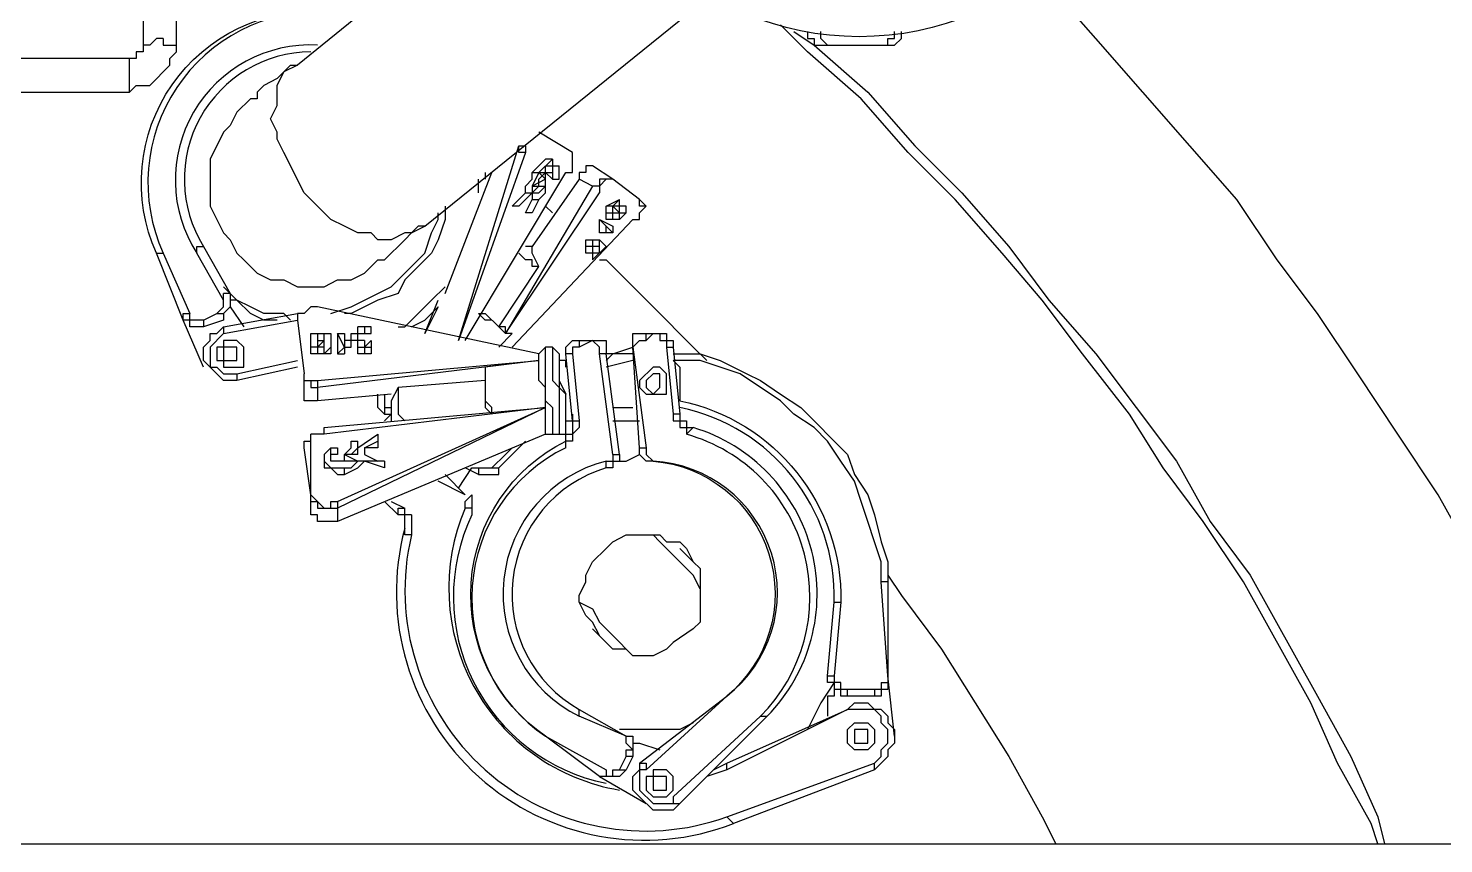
# Model space of a CAD drawing. Header units: millimetres. Extents: x -62354 to 129108, y -71259 to 35407.
# Drawn here: x 14975.5 to 15236, y -4990.8 to -4840.8 of the extents above; entities that cross this region are included whole.
import ezdxf

# ---------------------------------------------------------------- set-up
doc = ezdxf.new("R2010")
doc.units = ezdxf.units.MM
doc.header["$MEASUREMENT"] = 0
doc.layers.add('1st FL Layout xrf$0$CR-Machine', color=7, linetype='Continuous', transparency=0.5)

# ---------------------------------------------------------------- blocks, each defined once
blk = doc.blocks.new('1st FL Layout xrf$0$M6')
for p, q in [((-9200.552723106119, 1892.95036594781), (-9200.537904965175, 1892.95036594781)), ((-9200.604586599422, 1892.924434201158), (-9200.604586599422, 1892.921964511001)), ((-9200.592238148636, 1892.925669046237), (-9200.592238148636, 1892.92319935608)), ((-9200.587298768321, 1892.920729665922), (-9200.591003303558, 1892.920729665922)), ((-9200.629283500995, 1892.91332059545), (-9200.62557896576, 1892.917025130686)), ((-9200.592238148636, 1892.91332059545), (-9200.594707838793, 1892.91332059545)), ((-9200.589768458478, 1892.915790285608), (-9200.592238148636, 1892.915790285608)), ((-9200.636692571468, 1892.893563074192), (-9200.636692571468, 1892.898502454507)), ((-9200.645336487018, 1892.893563074192), (-9200.645336487018, 1892.897267609428)), ((-9200.64410164194, 1892.897267609428), (-9200.64410164194, 1892.893563074192)), ((-9200.641631951783, 1892.897267609428), (-9200.641631951783, 1892.893563074192)), ((-9200.63545772639, 1892.896032764349), (-9200.639162261625, 1892.896032764349)), ((-9200.63545772639, 1892.896032764349), (-9200.63545772639, 1892.893563074192)), ((-9200.586063923243, 1892.897267609428), (-9200.579889697849, 1892.897267609428)), ((-9200.602116909266, 1892.878744933248), (-9200.602116909266, 1892.894797919271)), ((-9200.599647219107, 1892.893563074192), (-9200.599647219107, 1892.878744933248)), ((-9200.579889697849, 1892.88615400372), (-9200.579889697849, 1892.889858538956)), ((-9200.64410164194, 1892.888623693877), (-9200.64410164194, 1892.884919158641)), ((-9200.598412374029, 1892.876275243091), (-9200.598412374029, 1892.88615400372)), ((-9200.602116909266, 1892.878744933248), (-9200.59717752895, 1892.878744933248)), ((-9200.626813810839, 1892.863926792304), (-9200.629283500995, 1892.863926792304)), ((-9200.628048655917, 1892.860222257068), (-9200.628048655917, 1892.865161637383)), ((-9200.539139810253, 1892.855282876753), (-9200.539139810253, 1892.831820820259)), ((-9200.540374655333, 1892.833055665337), (-9200.540374655333, 1892.83058597518)), ((-9200.539139810253, 1892.831820820259), (-9200.549018570882, 1892.831820820259)), ((-9200.540374655333, 1892.828116285023), (-9200.546548880726, 1892.828116285023)), ((-9200.582359388007, 1892.810828453921), (-9200.577420007692, 1892.810828453921))]:
    blk.add_line(p, q)
for points in [[(-9200.335390372275, 1892.803419383449, 0.1460325802959344), (-9200.520617134074, 1893.059032314733), (-9200.524321669309, 1893.059032314733), (-9200.525556514389, 1893.057797469654), (-9200.534200429938, 1893.057797469654), (-9200.534200429938, 1893.060267159811)], [(-9200.673737923828, 1892.912085750372, -0.5654744539109027), (-9200.642866796861, 1892.956540173204, 0.5547033552983066), (-9200.67250307875, 1892.912085750372)], [(-9200.539139810253, 1892.851578341517), (-9200.540374655333, 1892.851578341517), (-9200.540374655333, 1892.855282876753), (-9200.544079190568, 1892.866396482461), (-9200.545314035648, 1892.870101017697), (-9200.547783725804, 1892.873805552933), (-9200.550253415962, 1892.877510088169), (-9200.552723106119, 1892.879979778327), (-9200.556427641355, 1892.882449468484), (-9200.558897331512, 1892.884919158641), (-9200.566306401985, 1892.889858538956), (-9200.57001093722, 1892.891093384035), (-9200.573715472456, 1892.892328229113), (-9200.57865485277, 1892.892328229113), (-9200.577420007692, 1892.891093384035), (-9200.577420007692, 1892.884919158641, -0.3607960737055919), (-9200.547783725804, 1892.847873806281)], [(-9200.598412374029, 1892.876275243091, 0.5787143825066492), (-9200.602116909266, 1892.823176904708, -0.5728860270260936), (-9200.598412374029, 1892.877510088169)]]:
    blk.add_lwpolyline(points, format="xyb")
for points in [[(-9200.608291134658, 1892.97876738462), (-9200.647806177176, 1892.946661412574), (-9200.650275867332, 1892.945426567496), (-9200.651510712412, 1892.944191722417), (-9200.653980402569, 1892.942956877338), (-9200.655215247647, 1892.94172203226), (-9200.655215247647, 1892.940487187181), (-9200.656450092727, 1892.940487187181)], [(-9200.676207613986, 1892.963949243676), (-9200.676207613986, 1892.949131102732), (-9200.677442459064, 1892.949131102732), (-9200.677442459064, 1892.947896257653), (-9200.715722656503, 1892.947896257653), (-9200.715722656503, 1892.946661412574), (-9200.716957501581, 1892.945426567496), (-9200.716957501581, 1892.94172203226), (-9200.678677304142, 1892.94172203226), (-9200.677442459064, 1892.942956877338), (-9200.674972768906, 1892.942956877338), (-9200.671268233671, 1892.946661412574), (-9200.671268233671, 1892.947896257653), (-9200.670033388591, 1892.949131102732), (-9200.670033388591, 1892.962714398597)], [(-9200.407011386837, 1892.803419383449), (-9200.409481076993, 1892.809593608843), (-9200.414420457308, 1892.820707214551), (-9200.419359837622, 1892.833055665337), (-9200.425534063017, 1892.844169271045), (-9200.43170828841, 1892.856517721832), (-9200.437882513803, 1892.86763132754), (-9200.445291584276, 1892.878744933248), (-9200.452700654747, 1892.889858538956), (-9200.46010972522, 1892.900972144664), (-9200.467518795691, 1892.910850905293), (-9200.474927866162, 1892.921964511001), (-9200.500859612815, 1892.951600792889), (-9200.509503528365, 1892.961479553518), (-9200.511973218523, 1892.962714398597)], [(-9200.626813810839, 1892.915790285608), (-9200.62434412068, 1892.917025130686), (-9200.572480627377, 1892.959009863361)], [(-9200.44899611951, 1892.803419383449), (-9200.45023096459, 1892.807123918685), (-9200.456405189983, 1892.818237524393), (-9200.461344570298, 1892.829351130101), (-9200.473693021084, 1892.851578341517), (-9200.481102091557, 1892.862691947225), (-9200.488511162028, 1892.872570707854), (-9200.49468538742, 1892.882449468484), (-9200.503329302972, 1892.893563074192), (-9200.510738373445, 1892.903441834821), (-9200.518147443916, 1892.912085750372), (-9200.526791359467, 1892.921964511001), (-9200.535435275018, 1892.930608426552), (-9200.544079190568, 1892.940487187181), (-9200.553957951197, 1892.949131102732), (-9200.558897331512, 1892.954070483047)], [(-9200.556427641355, 1892.952835637968), (-9200.552723106119, 1892.95036594781), (-9200.54284434549, 1892.94172203226), (-9200.534200429938, 1892.93184327163), (-9200.525556514389, 1892.92319935608), (-9200.516912598838, 1892.91332059545), (-9200.509503528365, 1892.903441834821), (-9200.500859612815, 1892.893563074192), (-9200.486041471871, 1892.873805552933), (-9200.479867246477, 1892.862691947225), (-9200.472458176006, 1892.852813186596), (-9200.46010972522, 1892.83058597518), (-9200.453935499825, 1892.819472369472), (-9200.44899611951, 1892.808358763764), (-9200.447761274432, 1892.803419383449)], [(-9200.553957951197, 1892.952835637968), (-9200.553957951197, 1892.951600792889), (-9200.552723106119, 1892.951600792889), (-9200.552723106119, 1892.95036594781)], [(-9200.550253415962, 1892.95036594781), (-9200.55148826104, 1892.951600792889), (-9200.55148826104, 1892.952835637968)], [(-9200.539139810253, 1892.95036594781), (-9200.539139810253, 1892.951600792889), (-9200.537904965175, 1892.951600792889), (-9200.537904965175, 1892.952835637968)], [(-9200.537904965175, 1892.95036594781), (-9200.536670120096, 1892.951600792889), (-9200.536670120096, 1892.952835637968)], [(-9200.674972768906, 1892.95036594781), (-9200.676207613986, 1892.95036594781)], [(-9200.674972768906, 1892.95036594781), (-9200.673737923828, 1892.951600792889)], [(-9200.67250307875, 1892.951600792889), (-9200.673737923828, 1892.951600792889)], [(-9200.67250307875, 1892.951600792889), (-9200.67250307875, 1892.95036594781), (-9200.670033388591, 1892.95036594781)], [(-9200.678677304142, 1892.94172203226), (-9200.678677304142, 1892.947896257653)], [(-9200.626813810839, 1892.915790285608), (-9200.628048655917, 1892.915790285608), (-9200.630518346075, 1892.914555440529), (-9200.632988036232, 1892.914555440529), (-9200.63422288131, 1892.915790285608), (-9200.636692571468, 1892.915790285608), (-9200.639162261625, 1892.917025130686), (-9200.641631951783, 1892.918259975765), (-9200.645336487018, 1892.921964511001), (-9200.646571332098, 1892.92319935608), (-9200.650275867332, 1892.930608426552), (-9200.651510712412, 1892.933078116709), (-9200.651510712412, 1892.934312961788), (-9200.65274555749, 1892.936782651945), (-9200.651510712412, 1892.939252342102), (-9200.651510712412, 1892.942956877338), (-9200.650275867332, 1892.945426567496), (-9200.649041022254, 1892.946661412574), (-9200.647806177176, 1892.946661412574)], [(-9200.656450092727, 1892.940487187181), (-9200.658919782883, 1892.938017497024), (-9200.660154627962, 1892.935547806866), (-9200.661389473042, 1892.934312961788), (-9200.663859163198, 1892.929373581473), (-9200.663859163198, 1892.920729665922), (-9200.661389473042, 1892.915790285608), (-9200.660154627962, 1892.914555440529), (-9200.658919782883, 1892.912085750372), (-9200.657684937805, 1892.910850905293), (-9200.655215247647, 1892.908381215136), (-9200.65274555749, 1892.907146370057), (-9200.650275867332, 1892.907146370057), (-9200.647806177176, 1892.905911524979), (-9200.642866796861, 1892.905911524979), (-9200.640397106705, 1892.907146370057), (-9200.637927416547, 1892.907146370057), (-9200.63545772639, 1892.908381215136), (-9200.632988036232, 1892.910850905293), (-9200.631753191154, 1892.910850905293), (-9200.630518346075, 1892.912085750372), (-9200.629283500995, 1892.91332059545)], [(-9200.61693505021, 1892.896032764349), (-9200.598412374029, 1892.926903891316), (-9200.59717752895, 1892.926903891316), (-9200.59717752895, 1892.930608426552), (-9200.603351754344, 1892.934312961788)], [(-9200.605821444502, 1892.930608426552), (-9200.618169895288, 1892.896032764349), (-9200.60705628958, 1892.93184327163)], [(-9200.600882064187, 1892.929373581473), (-9200.602116909266, 1892.929373581473), (-9200.604586599422, 1892.926903891316), (-9200.600882064187, 1892.926903891316)], [(-9200.600882064187, 1892.929373581473), (-9200.603351754344, 1892.926903891316), (-9200.604586599422, 1892.924434201158)], [(-9200.600882064187, 1892.929373581473), (-9200.600882064187, 1892.925669046237), (-9200.599647219107, 1892.925669046237), (-9200.599647219107, 1892.928138736394)], [(-9200.620639585446, 1892.9046766799), (-9200.611995669895, 1892.926903891316)], [(-9200.613230514973, 1892.926903891316), (-9200.613230514973, 1892.925669046237)], [(-9200.605821444502, 1892.92319935608), (-9200.605821444502, 1892.924434201158), (-9200.604586599422, 1892.925669046237), (-9200.604586599422, 1892.926903891316)], [(-9200.602116909266, 1892.925669046237), (-9200.603351754344, 1892.926903891316)], [(-9200.603351754344, 1892.924434201158), (-9200.603351754344, 1892.925669046237), (-9200.602116909266, 1892.926903891316)], [(-9200.602116909266, 1892.928138736394), (-9200.599647219107, 1892.928138736394)], [(-9200.602116909266, 1892.92319935608), (-9200.602116909266, 1892.928138736394)], [(-9200.600882064187, 1892.925669046237), (-9200.602116909266, 1892.926903891316)], [(-9200.589768458478, 1892.925669046237), (-9200.593472993714, 1892.928138736394), (-9200.594707838793, 1892.928138736394), (-9200.594707838793, 1892.926903891316), (-9200.595942683873, 1892.926903891316), (-9200.595942683873, 1892.925669046237)], [(-9200.614465360051, 1892.92319935608), (-9200.614465360051, 1892.925669046237)], [(-9200.593472993714, 1892.924434201158), (-9200.609525979737, 1892.897267609428), (-9200.592238148636, 1892.92319935608)], [(-9200.608291134658, 1892.894797919271), (-9200.586063923243, 1892.918259975765), (-9200.584829078163, 1892.918259975765), (-9200.584829078163, 1892.919494820844), (-9200.583594233085, 1892.920729665922), (-9200.584829078163, 1892.920729665922), (-9200.584829078163, 1892.921964511001), (-9200.589768458478, 1892.925669046237), (-9200.592238148636, 1892.925669046237)], [(-9200.592238148636, 1892.924434201158), (-9200.593472993714, 1892.924434201158), (-9200.595942683873, 1892.925669046237), (-9200.604586599422, 1892.91332059545)], [(-9200.602116909266, 1892.925669046237), (-9200.604586599422, 1892.924434201158), (-9200.602116909266, 1892.924434201158)], [(-9200.603351754344, 1892.924434201158), (-9200.604586599422, 1892.92319935608)], [(-9200.603351754344, 1892.92319935608), (-9200.602116909266, 1892.924434201158)], [(-9200.591003303558, 1892.925669046237), (-9200.592238148636, 1892.924434201158)], [(-9200.604586599422, 1892.92319935608), (-9200.60705628958, 1892.920729665922), (-9200.608291134658, 1892.920729665922), (-9200.605821444502, 1892.92319935608), (-9200.603351754344, 1892.92319935608)], [(-9200.603351754344, 1892.921964511001), (-9200.604586599422, 1892.919494820844), (-9200.605821444502, 1892.919494820844), (-9200.604586599422, 1892.921964511001), (-9200.603351754344, 1892.921964511001), (-9200.602116909266, 1892.92319935608)], [(-9200.587298768321, 1892.919494820844), (-9200.5885336134, 1892.918259975765), (-9200.591003303558, 1892.918259975765), (-9200.591003303558, 1892.920729665922), (-9200.5885336134, 1892.921964511001), (-9200.589768458478, 1892.920729665922), (-9200.5885336134, 1892.919494820844)], [(-9200.5885336134, 1892.918259975765), (-9200.5885336134, 1892.921964511001)], [(-9200.583594233085, 1892.920729665922), (-9200.584829078163, 1892.921964511001)], [(-9200.641631951783, 1892.900972144664), (-9200.637927416547, 1892.902206989743), (-9200.63545772639, 1892.903441834821), (-9200.632988036232, 1892.9046766799), (-9200.630518346075, 1892.905911524979), (-9200.628048655917, 1892.908381215136), (-9200.626813810839, 1892.909616060215), (-9200.62434412068, 1892.912085750372), (-9200.623109275602, 1892.915790285608), (-9200.621874430524, 1892.918259975765), (-9200.621874430524, 1892.919494820844)], [(-9200.620639585446, 1892.920729665922), (-9200.620639585446, 1892.918259975765), (-9200.621874430524, 1892.914555440529), (-9200.623109275602, 1892.912085750372), (-9200.62557896576, 1892.909616060215), (-9200.628048655917, 1892.907146370057), (-9200.629283500995, 1892.9046766799), (-9200.632988036232, 1892.903441834821), (-9200.63545772639, 1892.902206989743), (-9200.637927416547, 1892.900972144664), (-9200.639162261625, 1892.900972144664)], [(-9200.602116909266, 1892.920729665922), (-9200.600882064187, 1892.919494820844)], [(-9200.591003303558, 1892.919494820844), (-9200.587298768321, 1892.919494820844)], [(-9200.589768458478, 1892.918259975765), (-9200.589768458478, 1892.920729665922)], [(-9200.587298768321, 1892.919494820844), (-9200.587298768321, 1892.920729665922)], [(-9200.62434412068, 1892.917025130686), (-9200.62557896576, 1892.917025130686)], [(-9200.592238148636, 1892.915790285608), (-9200.592238148636, 1892.918259975765)], [(-9200.592238148636, 1892.918259975765), (-9200.589768458478, 1892.915790285608), (-9200.591003303558, 1892.917025130686)], [(-9200.592238148636, 1892.918259975765), (-9200.589768458478, 1892.917025130686), (-9200.589768458478, 1892.915790285608)], [(-9200.591003303558, 1892.915790285608), (-9200.591003303558, 1892.917025130686)], [(-9200.661389473042, 1892.903441834821), (-9200.666328853356, 1892.912085750372), (-9200.666328853356, 1892.91332059545), (-9200.665094008276, 1892.91332059545), (-9200.660154627962, 1892.9046766799), (-9200.661389473042, 1892.9046766799)], [(-9200.610760824817, 1892.898502454507), (-9200.603351754344, 1892.909616060215), (-9200.604586599422, 1892.912085750372), (-9200.604586599422, 1892.91332059545), (-9200.605821444502, 1892.91332059545)], [(-9200.592238148636, 1892.912085750372), (-9200.594707838793, 1892.912085750372), (-9200.594707838793, 1892.914555440529), (-9200.592238148636, 1892.914555440529)], [(-9200.593472993714, 1892.910850905293), (-9200.591003303558, 1892.91332059545), (-9200.592238148636, 1892.914555440529)], [(-9200.593472993714, 1892.914555440529), (-9200.593472993714, 1892.910850905293)], [(-9200.592238148636, 1892.912085750372), (-9200.592238148636, 1892.914555440529)], [(-9200.665094008276, 1892.891093384035), (-9200.668798543513, 1892.899737299585), (-9200.673737923828, 1892.912085750372), (-9200.67250307875, 1892.912085750372), (-9200.667563698435, 1892.900972144664)], [(-9200.603351754344, 1892.909616060215), (-9200.604586599422, 1892.909616060215), (-9200.604586599422, 1892.910850905293), (-9200.605821444502, 1892.910850905293), (-9200.60705628958, 1892.912085750372)], [(-9200.592238148636, 1892.910850905293), (-9200.591003303558, 1892.910850905293), (-9200.582359388007, 1892.902206989743), (-9200.574950317534, 1892.894797919271), (-9200.572480627377, 1892.892328229113)], [(-9200.649041022254, 1892.899737299585), (-9200.650275867332, 1892.900972144664), (-9200.653980402569, 1892.900972144664), (-9200.656450092727, 1892.902206989743), (-9200.658919782883, 1892.903441834821), (-9200.661389473042, 1892.905911524979)], [(-9200.629283500995, 1892.898502454507), (-9200.628048655917, 1892.898502454507), (-9200.62557896576, 1892.900972144664), (-9200.623109275602, 1892.903441834821), (-9200.620639585446, 1892.905911524979)], [(-9200.665094008276, 1892.899737299585), (-9200.66262431812, 1892.900972144664), (-9200.661389473042, 1892.902206989743), (-9200.661389473042, 1892.9046766799)], [(-9200.660154627962, 1892.9046766799), (-9200.660154627962, 1892.902206989743), (-9200.661389473042, 1892.900972144664)], [(-9200.651510712412, 1892.899737299585), (-9200.653980402569, 1892.899737299585), (-9200.656450092727, 1892.900972144664), (-9200.658919782883, 1892.903441834821), (-9200.660154627962, 1892.903441834821)], [(-9200.626813810839, 1892.898502454507), (-9200.62434412068, 1892.899737299585), (-9200.621874430524, 1892.902206989743), (-9200.62434412068, 1892.897267609428), (-9200.621874430524, 1892.903441834821)], [(-9200.665094008276, 1892.899737299585), (-9200.668798543513, 1892.899737299585), (-9200.668798543513, 1892.900972144664), (-9200.667563698435, 1892.900972144664)], [(-9200.665094008276, 1892.899737299585), (-9200.665094008276, 1892.898502454507), (-9200.667563698435, 1892.898502454507), (-9200.667563698435, 1892.900972144664)], [(-9200.66262431812, 1892.900972144664), (-9200.661389473042, 1892.900972144664), (-9200.661389473042, 1892.899737299585), (-9200.665094008276, 1892.898502454507)], [(-9200.661389473042, 1892.898502454507), (-9200.647806177176, 1892.900972144664)], [(-9200.660154627962, 1892.902206989743), (-9200.657684937805, 1892.898502454507)], [(-9200.64410164194, 1892.902206989743), (-9200.645336487018, 1892.902206989743), (-9200.646571332098, 1892.900972144664), (-9200.647806177176, 1892.900972144664), (-9200.647806177176, 1892.899737299585)], [(-9200.602116909266, 1892.887388848799), (-9200.603351754344, 1892.888623693877), (-9200.603351754344, 1892.893563074192), (-9200.64410164194, 1892.902206989743)], [(-9200.611995669895, 1892.899737299585), (-9200.613230514973, 1892.899737299585), (-9200.614465360051, 1892.900972144664), (-9200.613230514973, 1892.900972144664), (-9200.610760824817, 1892.898502454507), (-9200.609525979737, 1892.897267609428)], [(-9200.661389473042, 1892.897267609428), (-9200.647806177176, 1892.899737299585), (-9200.646571332098, 1892.889858538956)], [(-9200.63422288131, 1892.897267609428), (-9200.63422288131, 1892.898502454507), (-9200.636692571468, 1892.898502454507)], [(-9200.63545772639, 1892.898502454507), (-9200.63545772639, 1892.897267609428)], [(-9200.610760824817, 1892.894797919271), (-9200.608291134658, 1892.897267609428), (-9200.609525979737, 1892.897267609428), (-9200.609525979737, 1892.898502454507), (-9200.610760824817, 1892.898502454507)], [(-9200.661389473042, 1892.896032764349), (-9200.661389473042, 1892.891093384035), (-9200.657684937805, 1892.891093384035), (-9200.657684937805, 1892.894797919271)], [(-9200.657684937805, 1892.894797919271), (-9200.658919782883, 1892.896032764349), (-9200.661389473042, 1892.896032764349)], [(-9200.645336487018, 1892.897267609428), (-9200.641631951783, 1892.897267609428)], [(-9200.64410164194, 1892.894797919271), (-9200.642866796861, 1892.896032764349)], [(-9200.64410164194, 1892.896032764349), (-9200.642866796861, 1892.896032764349)], [(-9200.642866796861, 1892.893563074192), (-9200.642866796861, 1892.897267609428)], [(-9200.640397106705, 1892.897267609428), (-9200.639162261625, 1892.897267609428), (-9200.639162261625, 1892.893563074192)], [(-9200.639162261625, 1892.894797919271), (-9200.640397106705, 1892.897267609428), (-9200.640397106705, 1892.893563074192)], [(-9200.637927416547, 1892.894797919271), (-9200.637927416547, 1892.897267609428)], [(-9200.637927416547, 1892.897267609428), (-9200.63422288131, 1892.897267609428)], [(-9200.63545772639, 1892.894797919271), (-9200.63422288131, 1892.896032764349), (-9200.63422288131, 1892.893563074192), (-9200.636692571468, 1892.893563074192)], [(-9200.59717752895, 1892.893563074192), (-9200.598412374029, 1892.893563074192), (-9200.598412374029, 1892.894797919271), (-9200.59717752895, 1892.896032764349), (-9200.591003303558, 1892.896032764349)], [(-9200.593472993714, 1892.896032764349), (-9200.595942683873, 1892.894797919271), (-9200.59717752895, 1892.894797919271), (-9200.59717752895, 1892.893563074192), (-9200.595942683873, 1892.881214623405), (-9200.595942683873, 1892.879979778327), (-9200.59717752895, 1892.878744933248)], [(-9200.595942683873, 1892.896032764349), (-9200.595942683873, 1892.894797919271)], [(-9200.586063923243, 1892.893563074192), (-9200.592238148636, 1892.893563074192), (-9200.592238148636, 1892.894797919271), (-9200.593472993714, 1892.896032764349)], [(-9200.591003303558, 1892.896032764349), (-9200.591003303558, 1892.893563074192)], [(-9200.589768458478, 1892.893563074192), (-9200.586063923243, 1892.894797919271), (-9200.584829078163, 1892.896032764349), (-9200.583594233085, 1892.896032764349), (-9200.582359388007, 1892.897267609428)], [(-9200.586063923243, 1892.894797919271), (-9200.586063923243, 1892.897267609428)], [(-9200.583594233085, 1892.896032764349), (-9200.583594233085, 1892.897267609428)], [(-9200.581124542929, 1892.897267609428), (-9200.581124542929, 1892.896032764349), (-9200.57865485277, 1892.896032764349)], [(-9200.579889697849, 1892.897267609428), (-9200.579889697849, 1892.894797919271), (-9200.57865485277, 1892.882449468484), (-9200.57865485277, 1892.881214623405), (-9200.576185162614, 1892.881214623405)], [(-9200.57865485277, 1892.896032764349), (-9200.57865485277, 1892.894797919271)], [(-9200.658919782883, 1892.894797919271), (-9200.66262431812, 1892.894797919271), (-9200.66262431812, 1892.892328229113), (-9200.658919782883, 1892.892328229113)], [(-9200.658919782883, 1892.892328229113), (-9200.658919782883, 1892.894797919271)], [(-9200.642866796861, 1892.894797919271), (-9200.645336487018, 1892.894797919271)], [(-9200.641631951783, 1892.893563074192), (-9200.645336487018, 1892.893563074192)], [(-9200.642866796861, 1892.893563074192), (-9200.641631951783, 1892.894797919271)], [(-9200.639162261625, 1892.894797919271), (-9200.640397106705, 1892.893563074192), (-9200.639162261625, 1892.893563074192)], [(-9200.639162261625, 1892.894797919271), (-9200.637927416547, 1892.894797919271)], [(-9200.636692571468, 1892.894797919271), (-9200.63422288131, 1892.894797919271)], [(-9200.599647219107, 1892.893563074192), (-9200.600882064187, 1892.894797919271), (-9200.602116909266, 1892.894797919271), (-9200.603351754344, 1892.893563074192)], [(-9200.600882064187, 1892.894797919271), (-9200.600882064187, 1892.888623693877), (-9200.599647219107, 1892.887388848799)], [(-9200.59717752895, 1892.881214623405), (-9200.598412374029, 1892.893563074192)], [(-9200.589768458478, 1892.875040398012), (-9200.592238148636, 1892.893563074192)], [(-9200.589768458478, 1892.893563074192), (-9200.591003303558, 1892.892328229113)], [(-9200.5885336134, 1892.875040398012), (-9200.591003303558, 1892.893563074192)], [(-9200.584829078163, 1892.876275243091), (-9200.586063923243, 1892.894797919271), (-9200.583594233085, 1892.876275243091), (-9200.583594233085, 1892.875040398012), (-9200.582359388007, 1892.873805552933), (-9200.583594233085, 1892.873805552933), (-9200.584829078163, 1892.875040398012), (-9200.584829078163, 1892.876275243091), (-9200.583594233085, 1892.876275243091)], [(-9200.579889697849, 1892.894797919271), (-9200.57865485277, 1892.894797919271), (-9200.577420007692, 1892.882449468484)], [(-9200.57865485277, 1892.893563074192), (-9200.573715472456, 1892.893563074192), (-9200.57001093722, 1892.892328229113), (-9200.565071556905, 1892.889858538956), (-9200.562601866748, 1892.888623693877), (-9200.558897331512, 1892.88615400372), (-9200.555192796277, 1892.883684313563), (-9200.552723106119, 1892.881214623405), (-9200.549018570882, 1892.877510088169), (-9200.546548880726, 1892.875040398012), (-9200.545314035648, 1892.871335862776), (-9200.54284434549, 1892.86763132754), (-9200.541609500411, 1892.863926792304), (-9200.540374655333, 1892.858987411989), (-9200.539139810253, 1892.855282876753)], [(-9200.658919782883, 1892.889858538956), (-9200.647806177176, 1892.892328229113)], [(-9200.647806177176, 1892.891093384035), (-9200.658919782883, 1892.888623693877)], [(-9200.630518346075, 1892.88615400372), (-9200.64410164194, 1892.884919158641), (-9200.646571332098, 1892.884919158641), (-9200.646571332098, 1892.889858538956)], [(-9200.64410164194, 1892.888623693877), (-9200.603351754344, 1892.892328229113)], [(-9200.603351754344, 1892.892328229113), (-9200.64410164194, 1892.887388848799)], [(-9200.603351754344, 1892.892328229113), (-9200.613230514973, 1892.891093384035), (-9200.613230514973, 1892.883684313563), (-9200.611995669895, 1892.882449468484), (-9200.611995669895, 1892.883684313563), (-9200.613230514973, 1892.884919158641)], [(-9200.598412374029, 1892.891093384035), (-9200.598412374029, 1892.892328229113), (-9200.599647219107, 1892.892328229113)], [(-9200.586063923243, 1892.892328229113), (-9200.591003303558, 1892.891093384035)], [(-9200.579889697849, 1892.889858538956), (-9200.581124542929, 1892.891093384035), (-9200.582359388007, 1892.891093384035), (-9200.584829078163, 1892.888623693877), (-9200.584829078163, 1892.887388848799), (-9200.583594233085, 1892.88615400372), (-9200.579889697849, 1892.88615400372)], [(-9200.581124542929, 1892.889858538956), (-9200.582359388007, 1892.889858538956), (-9200.583594233085, 1892.888623693877), (-9200.583594233085, 1892.887388848799), (-9200.582359388007, 1892.88615400372), (-9200.581124542929, 1892.887388848799), (-9200.581124542929, 1892.889858538956)], [(-9200.646571332098, 1892.888623693877), (-9200.64410164194, 1892.888623693877)], [(-9200.645336487018, 1892.888623693877), (-9200.645336487018, 1892.887388848799), (-9200.64410164194, 1892.887388848799)], [(-9200.613230514973, 1892.888623693877), (-9200.629283500995, 1892.887388848799), (-9200.630518346075, 1892.884919158641), (-9200.630518346075, 1892.881214623405)], [(-9200.629283500995, 1892.887388848799), (-9200.629283500995, 1892.882449468484), (-9200.628048655917, 1892.881214623405)], [(-9200.599647219107, 1892.888623693877), (-9200.598412374029, 1892.88615400372)], [(-9200.598412374029, 1892.88615400372), (-9200.599647219107, 1892.887388848799)], [(-9200.631753191154, 1892.882449468484), (-9200.632988036232, 1892.883684313563), (-9200.632988036232, 1892.88615400372)], [(-9200.631753191154, 1892.88615400372), (-9200.631753191154, 1892.882449468484), (-9200.630518346075, 1892.882449468484), (-9200.631753191154, 1892.881214623405)], [(-9200.602116909266, 1892.884919158641), (-9200.600882064187, 1892.883684313563), (-9200.600882064187, 1892.878744933248)], [(-9200.642866796861, 1892.878744933248), (-9200.642866796861, 1892.879979778327), (-9200.602116909266, 1892.883684313563), (-9200.642866796861, 1892.878744933248), (-9200.645336487018, 1892.878744933248)], [(-9200.641631951783, 1892.865161637383), (-9200.641631951783, 1892.866396482461), (-9200.640397106705, 1892.866396482461), (-9200.602116909266, 1892.883684313563), (-9200.640397106705, 1892.865161637383)], [(-9200.631753191154, 1892.883684313563), (-9200.630518346075, 1892.883684313563)], [(-9200.59717752895, 1892.882449468484), (-9200.59717752895, 1892.877510088169), (-9200.598412374029, 1892.877510088169)], [(-9200.589768458478, 1892.883684313563), (-9200.586063923243, 1892.883684313563)], [(-9200.577420007692, 1892.882449468484), (-9200.57865485277, 1892.882449468484)], [(-9200.577420007692, 1892.882449468484), (-9200.577420007692, 1892.879979778327), (-9200.574950317534, 1892.879979778327)], [(-9200.598412374029, 1892.881214623405), (-9200.595942683873, 1892.881214623405)], [(-9200.589768458478, 1892.881214623405), (-9200.584829078163, 1892.881214623405)], [(-9200.576185162614, 1892.881214623405), (-9200.576185162614, 1892.878744933248), (-9200.574950317534, 1892.879979778327)], [(-9200.645336487018, 1892.86763132754), (-9200.646571332098, 1892.876275243091), (-9200.646571332098, 1892.877510088169), (-9200.645336487018, 1892.877510088169)], [(-9200.640397106705, 1892.866396482461), (-9200.640397106705, 1892.862691947225), (-9200.64410164194, 1892.862691947225), (-9200.64410164194, 1892.863926792304), (-9200.645336487018, 1892.863926792304), (-9200.645336487018, 1892.878744933248)], [(-9200.602116909266, 1892.878744933248), (-9200.640397106705, 1892.862691947225)], [(-9200.639162261625, 1892.873805552933), (-9200.639162261625, 1892.875040398012), (-9200.637927416547, 1892.876275243091), (-9200.637927416547, 1892.877510088169), (-9200.636692571468, 1892.877510088169)], [(-9200.636692571468, 1892.876275243091), (-9200.632988036232, 1892.878744933248)], [(-9200.636692571468, 1892.875040398012), (-9200.636692571468, 1892.877510088169)], [(-9200.632988036232, 1892.878744933248), (-9200.632988036232, 1892.876275243091), (-9200.63545772639, 1892.876275243091), (-9200.632988036232, 1892.877510088169)], [(-9200.605821444502, 1892.877510088169), (-9200.608291134658, 1892.875040398012), (-9200.610760824817, 1892.872570707854)], [(-9200.642866796861, 1892.875040398012), (-9200.641631951783, 1892.876275243091), (-9200.640397106705, 1892.876275243091), (-9200.640397106705, 1892.875040398012), (-9200.641631951783, 1892.875040398012)], [(-9200.642866796861, 1892.875040398012), (-9200.642866796861, 1892.872570707854), (-9200.637927416547, 1892.872570707854)], [(-9200.631753191154, 1892.873805552933), (-9200.641631951783, 1892.873805552933), (-9200.641631951783, 1892.876275243091)], [(-9200.636692571468, 1892.875040398012), (-9200.639162261625, 1892.875040398012), (-9200.636692571468, 1892.873805552933)], [(-9200.636692571468, 1892.876275243091), (-9200.637927416547, 1892.875040398012)], [(-9200.63545772639, 1892.876275243091), (-9200.63545772639, 1892.875040398012), (-9200.632988036232, 1892.873805552933)], [(-9200.611995669895, 1892.872570707854), (-9200.609525979737, 1892.875040398012), (-9200.608291134658, 1892.876275243091)], [(-9200.589768458478, 1892.875040398012), (-9200.589768458478, 1892.872570707854), (-9200.591003303558, 1892.872570707854), (-9200.591003303558, 1892.873805552933)], [(-9200.589768458478, 1892.875040398012), (-9200.5885336134, 1892.875040398012), (-9200.5885336134, 1892.873805552933)], [(-9200.587298768321, 1892.873805552933), (-9200.584829078163, 1892.875040398012)], [(-9200.642866796861, 1892.873805552933), (-9200.640397106705, 1892.871335862776), (-9200.639162261625, 1892.871335862776), (-9200.636692571468, 1892.872570707854), (-9200.63545772639, 1892.873805552933)], [(-9200.639162261625, 1892.871335862776), (-9200.639162261625, 1892.872570707854)], [(-9200.636692571468, 1892.873805552933), (-9200.637927416547, 1892.872570707854)], [(-9200.631753191154, 1892.873805552933), (-9200.631753191154, 1892.872570707854), (-9200.63545772639, 1892.873805552933)], [(-9200.618169895288, 1892.868866172619), (-9200.615700205131, 1892.872570707854), (-9200.610760824817, 1892.872570707854)], [(-9200.614465360051, 1892.872570707854), (-9200.614465360051, 1892.871335862776), (-9200.61693505021, 1892.872570707854)], [(-9200.614465360051, 1892.871335862776), (-9200.610760824817, 1892.871335862776), (-9200.610760824817, 1892.872570707854)], [(-9200.591003303558, 1892.873805552933), (-9200.587298768321, 1892.873805552933)], [(-9200.620639585446, 1892.871335862776), (-9200.61693505021, 1892.86763132754), (-9200.621874430524, 1892.870101017697)], [(-9200.645336487018, 1892.86763132754), (-9200.642866796861, 1892.865161637383)], [(-9200.615700205131, 1892.865161637383), (-9200.61693505021, 1892.865161637383), (-9200.61693505021, 1892.866396482461), (-9200.615700205131, 1892.86763132754), (-9200.615700205131, 1892.863926792304)], [(-9200.645336487018, 1892.866396482461), (-9200.64410164194, 1892.866396482461), (-9200.64410164194, 1892.865161637383), (-9200.640397106705, 1892.865161637383)], [(-9200.629283500995, 1892.863926792304), (-9200.631753191154, 1892.866396482461)], [(-9200.630518346075, 1892.866396482461), (-9200.628048655917, 1892.865161637383)], [(-9200.629283500995, 1892.863926792304), (-9200.629283500995, 1892.865161637383), (-9200.628048655917, 1892.865161637383)], [(-9200.626813810839, 1892.863926792304), (-9200.626813810839, 1892.860222257068), (-9200.628048655917, 1892.860222257068)], [(-9200.592238148636, 1892.841699580888), (-9200.593472993714, 1892.844169271045), (-9200.594707838793, 1892.845404116124), (-9200.595942683873, 1892.847873806281), (-9200.595942683873, 1892.84910865136), (-9200.594707838793, 1892.851578341517), (-9200.594707838793, 1892.852813186596), (-9200.593472993714, 1892.855282876753), (-9200.591003303558, 1892.857752566911), (-9200.589768458478, 1892.858987411989), (-9200.587298768321, 1892.860222257068), (-9200.581124542929, 1892.860222257068), (-9200.579889697849, 1892.858987411989), (-9200.577420007692, 1892.858987411989), (-9200.576185162614, 1892.857752566911), (-9200.574950317534, 1892.855282876753), (-9200.573715472456, 1892.854048031675), (-9200.573715472456, 1892.844169271045), (-9200.574950317534, 1892.842934425967), (-9200.57865485277, 1892.840464735809), (-9200.579889697849, 1892.839229890731), (-9200.582359388007, 1892.837995045652), (-9200.586063923243, 1892.837995045652)], [(-9200.573715472456, 1892.850343496439), (-9200.574950317534, 1892.852813186596), (-9200.576185162614, 1892.854048031675), (-9200.57865485277, 1892.856517721832), (-9200.581124542929, 1892.858987411989), (-9200.582359388007, 1892.860222257068)], [(-9200.577420007692, 1892.857752566911), (-9200.574950317534, 1892.855282876753)], [(-9200.539139810253, 1892.834290510416), (-9200.540374655333, 1892.851578341517)], [(-9200.539139810253, 1892.852813186596), (-9200.536670120096, 1892.84910865136), (-9200.529261049624, 1892.839229890731), (-9200.516912598838, 1892.819472369472), (-9200.510738373445, 1892.808358763764), (-9200.508268683287, 1892.803419383449)], [(-9200.595942683873, 1892.847873806281), (-9200.593472993714, 1892.846638961203), (-9200.592238148636, 1892.844169271045), (-9200.589768458478, 1892.841699580888), (-9200.586063923243, 1892.837995045652)], [(-9200.550253415962, 1892.834290510416), (-9200.549018570882, 1892.847873806281), (-9200.547783725804, 1892.847873806281), (-9200.549018570882, 1892.834290510416)], [(-9200.591003303558, 1892.840464735809), (-9200.593472993714, 1892.842934425967)], [(-9200.587298768321, 1892.839229890731), (-9200.589768458478, 1892.839229890731), (-9200.591003303558, 1892.840464735809)], [(-9200.549018570882, 1892.833055665337), (-9200.55148826104, 1892.829351130101), (-9200.552723106119, 1892.826881439944), (-9200.553957951197, 1892.824411749787)], [(-9200.547783725804, 1892.833055665337), (-9200.550253415962, 1892.833055665337), (-9200.550253415962, 1892.834290510416), (-9200.549018570882, 1892.834290510416)], [(-9200.549018570882, 1892.834290510416), (-9200.549018570882, 1892.83058597518), (-9200.550253415962, 1892.83058597518), (-9200.550253415962, 1892.826881439944)], [(-9200.540374655333, 1892.83058597518), (-9200.547783725804, 1892.83058597518), (-9200.547783725804, 1892.833055665337)], [(-9200.540374655333, 1892.833055665337), (-9200.539139810253, 1892.833055665337)], [(-9200.537904965175, 1892.823176904708), (-9200.539139810253, 1892.834290510416)], [(-9200.584829078163, 1892.818237524393), (-9200.568776092141, 1892.83058597518), (-9200.583594233085, 1892.817002679315)], [(-9200.546548880726, 1892.83058597518), (-9200.546548880726, 1892.831820820259)], [(-9200.541609500411, 1892.831820820259), (-9200.541609500411, 1892.83058597518)], [(-9200.5885336134, 1892.817002679315), (-9200.587298768321, 1892.819472369472), (-9200.587298768321, 1892.820707214551), (-9200.586063923243, 1892.820707214551), (-9200.587298768321, 1892.821942059629), (-9200.587298768321, 1892.823176904708), (-9200.595942683873, 1892.826881439944), (-9200.595942683873, 1892.828116285023), (-9200.587298768321, 1892.823176904708), (-9200.586063923243, 1892.823176904708), (-9200.586063923243, 1892.819472369472), (-9200.587298768321, 1892.819472369472)], [(-9200.546548880726, 1892.828116285023), (-9200.545314035648, 1892.829351130101), (-9200.54284434549, 1892.829351130101)], [(-9200.540374655333, 1892.828116285023), (-9200.539139810253, 1892.826881439944), (-9200.539139810253, 1892.825646594865), (-9200.537904965175, 1892.824411749787), (-9200.537904965175, 1892.821942059629), (-9200.539139810253, 1892.820707214551), (-9200.539139810253, 1892.819472369472), (-9200.540374655333, 1892.818237524393), (-9200.541609500411, 1892.817002679315), (-9200.541609500411, 1892.818237524393), (-9200.540374655333, 1892.819472369472), (-9200.540374655333, 1892.820707214551), (-9200.539139810253, 1892.821942059629), (-9200.539139810253, 1892.824411749787), (-9200.540374655333, 1892.825646594865), (-9200.540374655333, 1892.826881439944), (-9200.54284434549, 1892.829351130101)], [(-9200.574950317534, 1892.825646594865), (-9200.577420007692, 1892.824411749787), (-9200.5885336134, 1892.824411749787)], [(-9200.57865485277, 1892.812063299), (-9200.562601866748, 1892.826881439944), (-9200.56136702167, 1892.826881439944), (-9200.577420007692, 1892.810828453921)], [(-9200.592238148636, 1892.815767834236), (-9200.602116909266, 1892.823176904708), (-9200.591003303558, 1892.817002679315), (-9200.591003303558, 1892.815767834236)], [(-9200.586063923243, 1892.821942059629), (-9200.584829078163, 1892.821942059629), (-9200.581124542929, 1892.820707214551)], [(-9200.587298768321, 1892.817002679315), (-9200.5885336134, 1892.815767834236), (-9200.592238148636, 1892.815767834236), (-9200.583594233085, 1892.810828453921)], [(-9200.589768458478, 1892.815767834236), (-9200.589768458478, 1892.817002679315), (-9200.587298768321, 1892.817002679315)], [(-9200.586063923243, 1892.819472369472), (-9200.587298768321, 1892.817002679315)], [(-9200.577420007692, 1892.810828453921), (-9200.57865485277, 1892.809593608843), (-9200.582359388007, 1892.809593608843), (-9200.584829078163, 1892.812063299), (-9200.586063923243, 1892.813298144079), (-9200.586063923243, 1892.815767834236), (-9200.584829078163, 1892.817002679315)], [(-9200.584829078163, 1892.818237524393), (-9200.584829078163, 1892.813298144079), (-9200.582359388007, 1892.810828453921)], [(-9200.584829078163, 1892.818237524393), (-9200.583594233085, 1892.818237524393), (-9200.583594233085, 1892.817002679315), (-9200.584829078163, 1892.817002679315)], [(-9200.582359388007, 1892.817002679315), (-9200.582359388007, 1892.813298144079), (-9200.579889697849, 1892.813298144079), (-9200.579889697849, 1892.815767834236)], [(-9200.57865485277, 1892.815767834236), (-9200.579889697849, 1892.817002679315), (-9200.582359388007, 1892.817002679315)], [(-9200.568776092141, 1892.817002679315), (-9200.572480627377, 1892.815767834236), (-9200.573715472456, 1892.814532989157)], [(-9200.5712457823, 1892.817002679315), (-9200.568776092141, 1892.818237524393)], [(-9200.541609500411, 1892.817002679315), (-9200.567541247063, 1892.807123918685), (-9200.568776092141, 1892.808358763764), (-9200.541609500411, 1892.818237524393)], [(-9200.579889697849, 1892.815767834236), (-9200.583594233085, 1892.815767834236), (-9200.583594233085, 1892.813298144079), (-9200.582359388007, 1892.812063299), (-9200.579889697849, 1892.812063299), (-9200.57865485277, 1892.813298144079), (-9200.57865485277, 1892.815767834236)], [(-9200.57865485277, 1892.812063299), (-9200.57865485277, 1892.810828453921)], [(-9202.183953455033, 1892.803419383449), (-9199.714263297707, 1892.803419383449)]]:
    blk.add_lwpolyline(points)
for points in [[(-9200.605821444502, 1892.93184327163), (-9200.605821444502, 1892.930608426552), (-9200.60705628958, 1892.930608426552), (-9200.60705628958, 1892.93184327163)], [(-9200.661389473042, 1892.898502454507), (-9200.661389473042, 1892.897267609428), (-9200.663859163198, 1892.894797919271), (-9200.663859163198, 1892.891093384035), (-9200.66262431812, 1892.891093384035), (-9200.661389473042, 1892.889858538956), (-9200.658919782883, 1892.889858538956), (-9200.658919782883, 1892.888623693877), (-9200.661389473042, 1892.888623693877), (-9200.665094008276, 1892.892328229113), (-9200.665094008276, 1892.894797919271), (-9200.663859163198, 1892.896032764349), (-9200.663859163198, 1892.897267609428), (-9200.66262431812, 1892.897267609428)], [(-9200.568776092141, 1892.817002679315), (-9200.568776092141, 1892.818237524393), (-9200.546548880726, 1892.828116285023)], [(-9200.545314035648, 1892.820707214551), (-9200.546548880726, 1892.821942059629), (-9200.546548880726, 1892.824411749787), (-9200.545314035648, 1892.825646594865), (-9200.54284434549, 1892.825646594865), (-9200.541609500411, 1892.824411749787), (-9200.541609500411, 1892.821942059629), (-9200.54284434549, 1892.820707214551)], [(-9200.545314035648, 1892.821942059629), (-9200.54284434549, 1892.821942059629), (-9200.54284434549, 1892.824411749787), (-9200.545314035648, 1892.824411749787)]]:
    blk.add_lwpolyline(points, close=True)
blk.add_lwpolyline([(-9200.568776092141, 1892.83058597518, 0.6935240227221345), (-9200.582359388007, 1892.873805552933, -0.6726026397513489)], format="xyb", close=True)
blk.add_circle((-9200.544413585574, 1893.005599870739), 0.05369207369135415)
for centre, radius, start, end in [((-9200.645375964163, 1892.925512716745), 0.02488587935994568, 87.06479205566491, 212.6524368654159), ((-9200.645143542475, 1892.925669046237), 0.02346284983864005, 90.47117174063452, 211.7556646868912), ((-9200.584618250956, 1892.848807469633), 0.03561192143852728, 358.4976632041314, 78.33844746952569), ((-9200.584164847418, 1892.849336005508), 0.03199919332604159, 315.4346065121564, 73.26405757438943), ((-9200.584528400273, 1892.848849287989), 0.0310380286121042, 314.9460717870018, 74.40671451765425), ((-9200.584802233705, 1892.849430784859), 0.02515119452406972, 104.2735530977729, 243.7084349934951), ((-9200.584005848112, 1892.849291591372), 0.02430805724334755, 106.7302205423725, 240.5893960365465), ((-9200.582306085342, 1892.850416787603), 0.03763742556054166, 156.9359241057314, 260.4759809715998), ((-9200.58405729999, 1892.848877117908), 0.03503949407705755, 154.5637836279041, 258.5663187144872), ((-9200.583956138396, 1892.849701915907), 0.04563260352939768, 165.0720021263975, 291.0829086347539), ((-9200.583744021986, 1892.850014169624), 0.0442629840964897, 166.666213251514, 289.7647547599934)]:
    blk.add_arc(centre, radius, start, end)
blk = doc.blocks.new('1st FL Layout xrf')
at = {"layer": '1st FL Layout xrf$0$CR-Machine', "xscale": 1000, "yscale": 1000, "zscale": 1000}
blk.add_blockref('1st FL Layout xrf$0$M6', (9215672.845676558, -1897794.246602501), dxfattribs=at)

msp = doc.modelspace()

# ---------------------------------------------------------------- block references
msp.add_blockref('1st FL Layout xrf', (0, 0))

doc.saveas('drawing.dxf')
